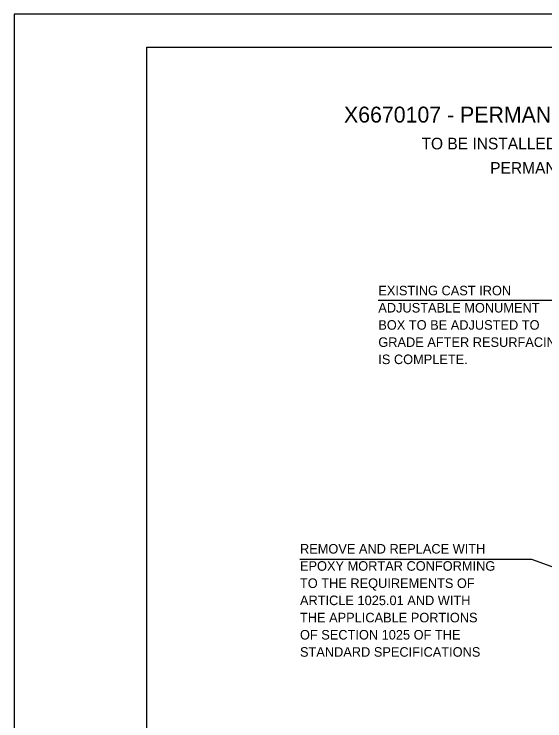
# Model space of a CAD drawing. Extents: x 0 to 2.83, y 0 to 1.83.
# Drawn here: x 0 to 0.666, y 0.946 to 1.833 of the extents above; entities that cross this region are included whole.
import ezdxf

# ---------------------------------------------------------------- set-up
doc = ezdxf.new("R2010")
doc.units = 0
for name, color, linetype in [('RD_Pr_Roadway_Notes', 7, 'Continuous'), ('SH_General_Details', 7, 'Continuous'), ('SH_Printer_Plotting_Border', 7, 'Continuous')]:
    doc.layers.add(name, color=color, linetype=linetype)

msp = doc.modelspace()

# ---------------------------------------------------------------- linework, layer by layer
at = {"layer": 'RD_Pr_Roadway_Notes'}
for p, q in [((0.45719, 1.47397), (0.67503, 1.47397)), ((0.35885, 1.14862), (0.64956, 1.14862)), ((0.64956, 1.14862), (0.87965, 1.06527))]:
    msp.add_line(p, q, dxfattribs=at)
at = {"layer": 'SH_General_Details'}
for p, q in [((0, 1.83333), (0, 0)), ((2.83332, 1.83333), (0, 1.83333))]:
    msp.add_line(p, q, dxfattribs=at)
msp.add_lwpolyline([(0.16667, 1.79166), (2.79166, 1.79166), (2.79166, 0.04167), (0.16667, 0.04167)], close=True, dxfattribs=at)
at = {"layer": 'SH_Printer_Plotting_Border'}
msp.add_lwpolyline([(0, 0), (2.83332, 0), (2.83332, 1.83333), (0, 1.83333)], close=True, dxfattribs=at)

# ---------------------------------------------------------------- texts
at = {"layer": 'RD_Pr_Roadway_Notes'}
for s, height, p in [('X6670107 - PERMANENT SURVEY MARKERS TO BE ADJUSTED', 0.02, (0.4141, 1.69712)), ('TO BE INSTALLED FOR PRESERVING EXISTING CAST IRON', 0.0145833, (0.51139, 1.66344)), ('PERMANENT SURVEY MARKERS, TYPE III', 0.0145833, (0.59765, 1.63285)), ('EXISTING CAST IRON', 0.012, (0.45719, 1.48008)), ('ADJUSTABLE MONUMENT', 0.012, (0.45719, 1.45848)), ('BOX TO BE ADJUSTED TO', 0.012, (0.45719, 1.43688)), ('GRADE AFTER RESURFACING', 0.012, (0.45719, 1.41528)), ('IS COMPLETE.', 0.012, (0.45719, 1.39368)), ('REMOVE AND REPLACE WITH', 0.012, (0.35885, 1.15568)), ('EPOXY MORTAR CONFORMING', 0.012, (0.35885, 1.13408)), ('TO THE REQUIREMENTS OF', 0.012, (0.35885, 1.11248)), ('ARTICLE 1025.01 AND WITH', 0.012, (0.35885, 1.09088)), ('THE APPLICABLE PORTIONS', 0.012, (0.35885, 1.06928)), ('OF SECTION 1025 OF THE', 0.012, (0.35885, 1.04768)), ('STANDARD SPECIFICATIONS', 0.012, (0.35885, 1.02608))]:
    msp.add_text(s, height=height, dxfattribs=at).set_placement(p)

doc.saveas('drawing.dxf')
